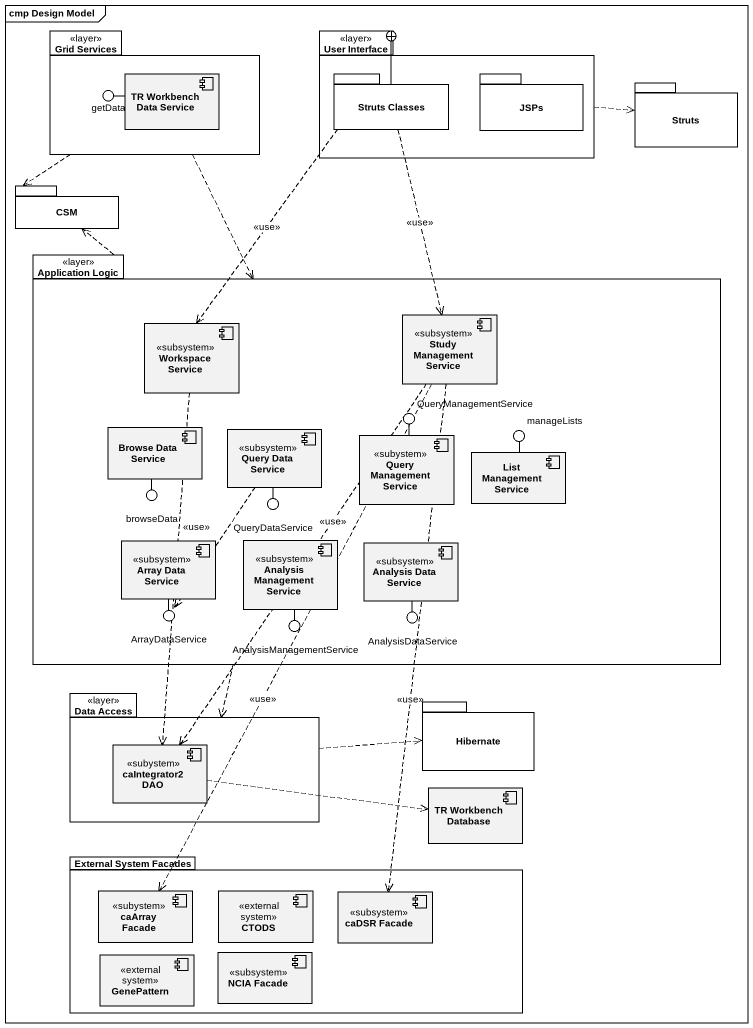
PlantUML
@startuml
mainframe cmp Design Model
package "Grid Services" as Grid_Services <<layer>> {
  component "TR Workbench Data Service" as TR_Workbench_Data_Service
}
package "User Interface" as User_Interface <<layer>> {
  package "Struts Classes" as Struts_Classes {
  }
  package JSPs {
  }
}
() getData
package Struts {
}
package CSM {
}
package "Application Logic" as Application_Logic <<layer>> {
  component "Workspace Service" as Workspace_Service <<subsystem>>
  component "Study Management Service" as Study_Management_Service <<subsystem>>
  component "Browse Data Service" as Browse_Data_Service
  component "Query Data Service" as Query_Data_Service <<subsystem>>
  component "Query Management Service" as Query_Management_Service <<subystem>>
  component "List Management Service" as List_Management_Service
  component "Array Data Service" as Array_Data_Service <<subsystem>>
  component "Analysis Management Service" as Analysis_Management_Service <<subsystem>>
  component "Analysis Data Service" as Analysis_Data_Service <<subsystem>>
}
() QueryManagementService
() manageLists
() browseData
() QueryDataService
() ArrayDataService
() AnalysisManagementService
() AnalysisDataService
package "Data Access" as Data_Access <<layer>> {
  component "caIntegrator2 DAO" as caIntegrator2_DAO <<subystem>>
}
package Hibernate {
}
component "TR Workbench Database" as TR_Workbench_Database
package "External System Facades" as External_System_Facades {
  component "caArray Facade" as caArray_Facade <<subystem>>
  component CTODS <<external system>>
  component "caDSR Facade" as caDSR_Facade <<subsystem>>
  component GenePattern <<external system>>
  component "NCIA Facade" as NCIA_Facade <<subsystem>>
}
TR_Workbench_Data_Service -left- getData
Query_Management_Service -up- QueryManagementService
List_Management_Service -up- manageLists
Browse_Data_Service -- browseData
Query_Data_Service -- QueryDataService
Array_Data_Service -- ArrayDataService
Analysis_Management_Service -- AnalysisManagementService
Analysis_Data_Service -- AnalysisDataService
Grid_Services ..> CSM
Grid_Services ..> Application_Logic
User_Interface .right.> Struts
Struts_Classes -right-+ User_Interface
Struts_Classes ..> Workspace_Service : <<use>>
Struts_Classes ..> Study_Management_Service : <<use>>
Application_Logic .up.> CSM
Application_Logic ..> Data_Access
Workspace_Service ..> caIntegrator2_DAO : <<use>>
Study_Management_Service ..> caIntegrator2_DAO : <<use>>
Study_Management_Service ..> caArray_Facade : <<use>>
Study_Management_Service ..> caDSR_Facade : <<use>>
Query_Data_Service ..> ArrayDataService
Data_Access .right.> Hibernate
caIntegrator2_DAO .right.> TR_Workbench_Database
@enduml
